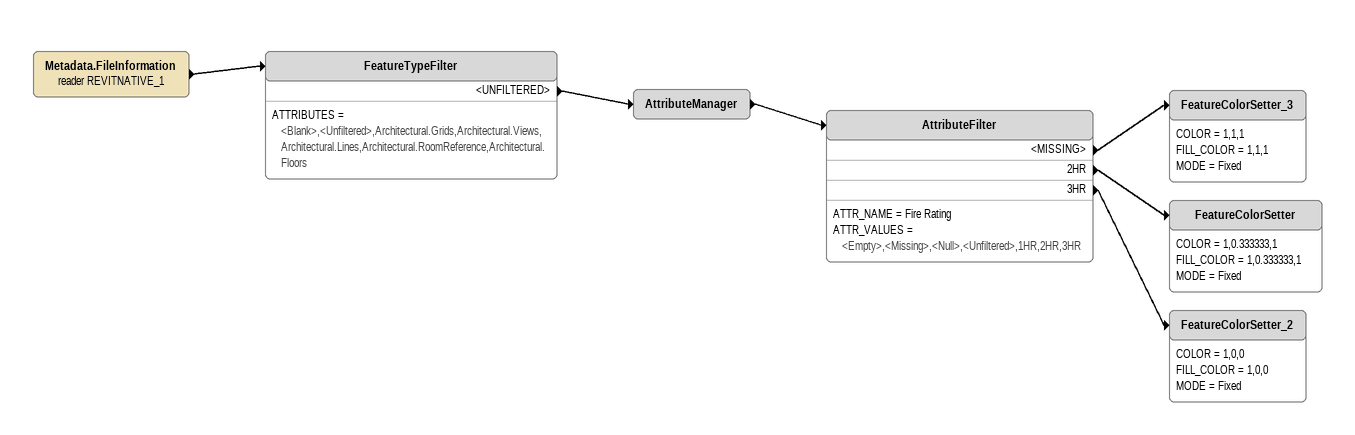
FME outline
Metadata.FileInformation (reader REVITNATIVE_1)
    -> FeatureTypeFilter
FeatureTypeFilter
    ATTRIBUTES = <Blank>,<Unfiltered>,Architectural.Grids,Architectural.Views,Architectural.Lines,Architectural.RoomReference,Architectural.Floors
    <UNFILTERED> -> AttributeManager
AttributeManager
    -> AttributeFilter
AttributeFilter
    ATTR_NAME = Fire Rating
    ATTR_VALUES = <Empty>,<Missing>,<Null>,<Unfiltered>,1HR,2HR,3HR
    <MISSING> -> FeatureColorSetter_3
    2HR -> FeatureColorSetter
    3HR -> FeatureColorSetter_2
FeatureColorSetter_3
    COLOR = 1,1,1
    FILL_COLOR = 1,1,1
    MODE = Fixed
FeatureColorSetter
    COLOR = 1,0.333333,1
    FILL_COLOR = 1,0.333333,1
    MODE = Fixed
FeatureColorSetter_2
    COLOR = 1,0,0
    FILL_COLOR = 1,0,0
    MODE = Fixed
